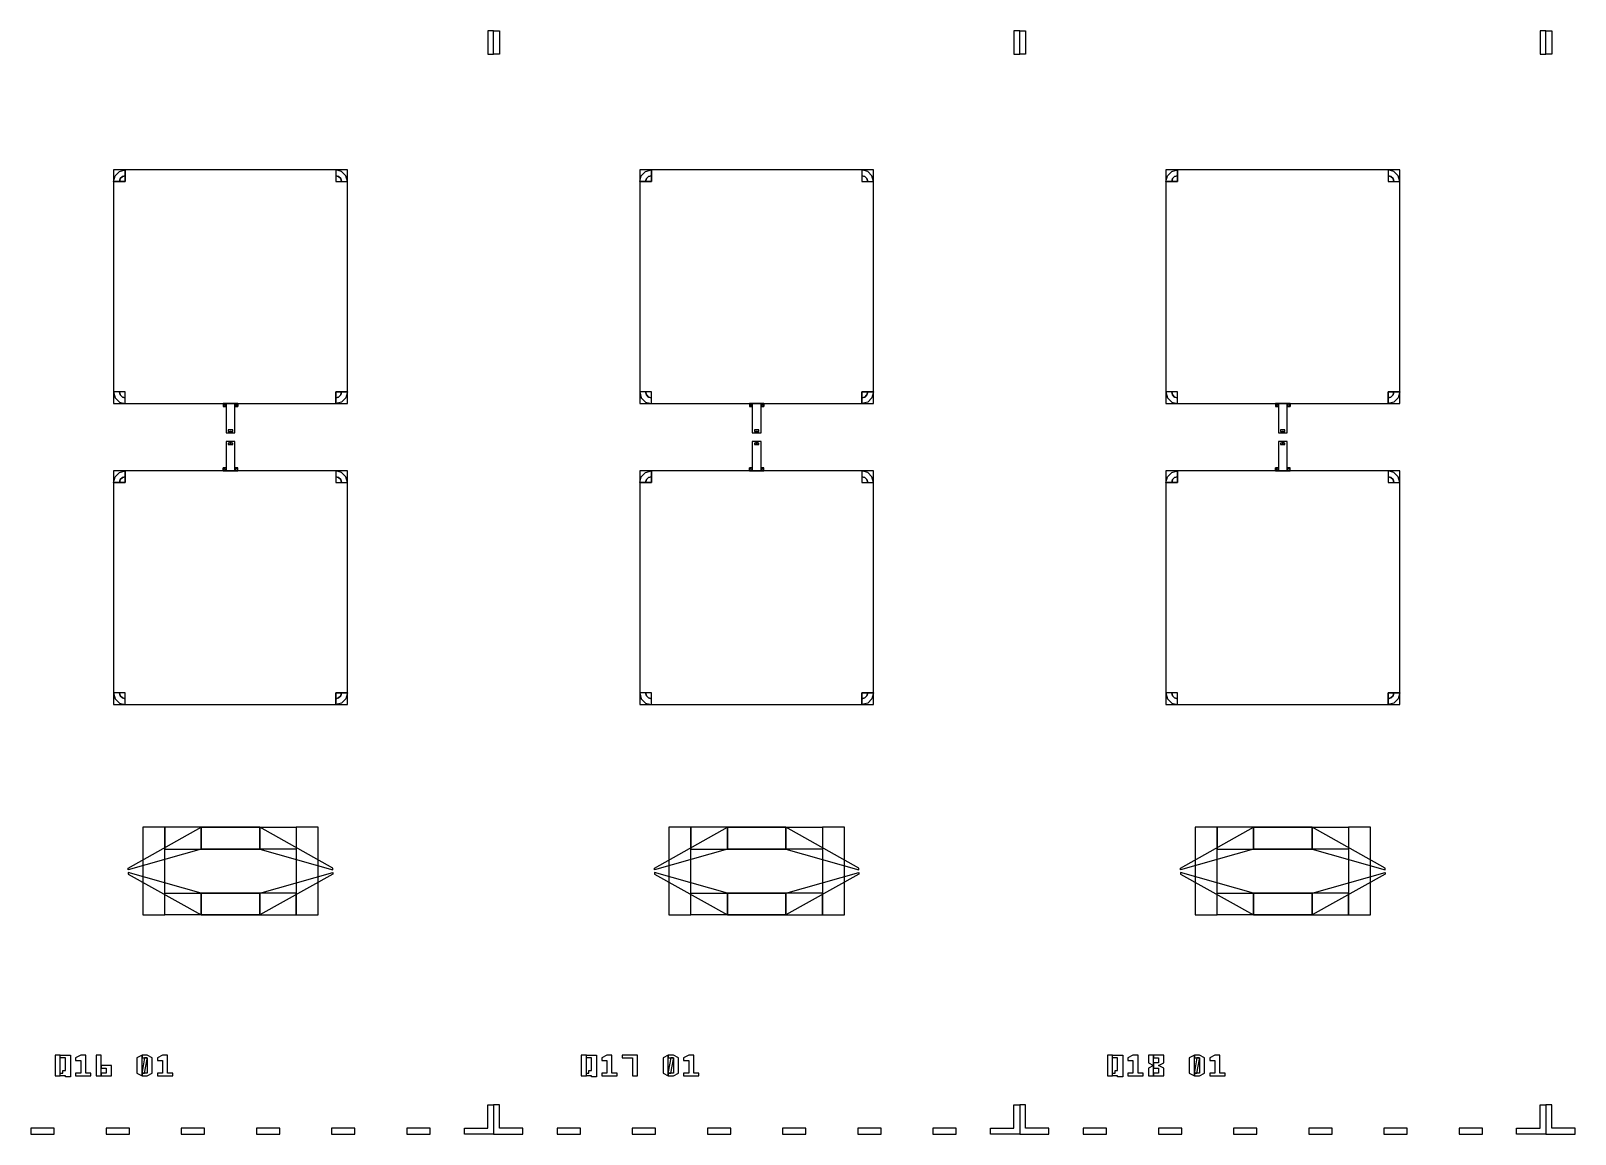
# Model space of a CAD drawing. Extents: x -50899 to 50899, y -48295 to 50898.
# Drawn here: x -683 to 4600, y -39225 to -35449 of the extents above; entities that cross this region are included whole.
import ezdxf

# ---------------------------------------------------------------- set-up
doc = ezdxf.new("R2010")
doc.units = 0

# ---------------------------------------------------------------- blocks, each defined once
blk = doc.blocks.new('Q15')
for points in [[(2500, 875), (2250, 805), (2250, 809.8), (2500, 950), (2500, 875)], [(2500, 875), (2250, 805), (2250, 809.8), (2500, 950), (2500, 875)], [(2825, 875), (2500, 875), (2500, 950), (2825, 950), (2825, 875)], [(2825, 875), (2500, 875), (2500, 950), (2825, 950), (2825, 875)], [(2900, 950), (2825, 950), (2825, 650), (2900, 650), (2900, 950)], [(2900, 950), (2825, 950), (2825, 650), (2900, 650), (2900, 950)], [(2500, 725), (2250, 795), (2250, 790.2), (2500, 650), (2500, 725)], [(2500, 725), (2250, 795), (2250, 790.2), (2500, 650), (2500, 725)], [(2825, 725), (2500, 725), (2500, 650), (2825, 650), (2825, 725)], [(2825, 725), (2500, 725), (2500, 650), (2825, 650), (2825, 725)]]:
    blk.add_lwpolyline(points)
blk = doc.blocks.new('Q16')
for points in [[(1700, 3595.7), (1700, 3675.7), (1680, 3675.7), (1680, 3595.7), (1700, 3595.7)], [(400, 3200), (400, 2400), (1200, 2400), (1200, 3200), (400, 3200)], [(400, 3200), (400, 3160), (440, 3160), (440, 3200), (400, 3200)], [(400, 3160), (405.4, 3180), (420, 3194.6), (440, 3200), (440, 3180), (430, 3177.3), (422.7, 3170), (420, 3160), (400, 3160)], [(420, 3160), (422.7, 3170), (430, 3177.3), (440, 3180), (440, 3160), (440, 3160), (440, 3160), (440, 3160), (420, 3160)], [(1160, 3200), (1160, 3160), (1200, 3160), (1200, 3200), (1160, 3200)], [(1200, 3160), (1194.6, 3180), (1180, 3194.6), (1160, 3200), (1160, 3180), (1170, 3177.3), (1177.3, 3170), (1180, 3160), (1200, 3160)], [(1180, 3160), (1177.3, 3170), (1170, 3177.3), (1160, 3180), (1160, 3160), (1160, 3160), (1160, 3160), (1160, 3160), (1180, 3160)], [(440, 2400), (440, 2440), (400, 2440), (400, 2400), (440, 2400)], [(400, 2440), (405.4, 2420), (420, 2405.4), (440, 2400), (440, 2420), (430, 2422.7), (422.7, 2430), (420, 2440), (400, 2440)], [(420, 2440), (422.7, 2430), (430, 2422.7), (440, 2420), (440, 2440), (440, 2440), (440, 2440), (440, 2440), (420, 2440)], [(1200, 2400), (1200, 2440), (1160, 2440), (1160, 2400), (1200, 2400)], [(1200, 2440), (1194.6, 2420), (1180, 2405.4), (1160, 2400), (1160, 2420), (1170, 2422.7), (1177.3, 2430), (1180, 2440), (1200, 2440)], [(1180, 2440), (1177.3, 2430), (1170, 2422.7), (1160, 2420), (1160, 2440), (1160, 2440), (1160, 2440), (1160, 2440), (1180, 2440)], [(775, 2400), (775, 2390), (785, 2390), (785, 2400), (775, 2400)], [(785, 2390), (783.7, 2395), (780, 2398.7), (775, 2400), (775, 2395), (777.5, 2394.3), (779.3, 2392.5), (780, 2390), (785, 2390)], [(780, 2390), (779.3, 2392.5), (777.5, 2394.3), (775, 2395), (775, 2390), (775, 2390), (775, 2390), (775, 2390), (780, 2390)], [(785, 2400), (785, 2300), (815, 2300), (815, 2400), (785, 2400)], [(815, 2400), (815, 2390), (825, 2390), (825, 2400), (815, 2400)], [(815, 2390), (816.3, 2395), (820, 2398.7), (825, 2400), (825, 2395), (822.5, 2394.3), (820.7, 2392.5), (820, 2390), (815, 2390)], [(820, 2390), (820.7, 2392.5), (822.5, 2394.3), (825, 2395), (825, 2390), (825, 2390), (825, 2390), (825, 2390), (820, 2390)], [(807.5, 2305), (807.5, 2310), (792.5, 2310), (792.5, 2305), (807.5, 2305)], [(802.5, 2300), (802.5, 2305), (797.5, 2305), (797.5, 2300), (802.5, 2300)], [(785, 2270), (785, 2170), (815, 2170), (815, 2270), (785, 2270)], [(792.5, 2265), (792.5, 2260), (807.5, 2260), (807.5, 2265), (792.5, 2265)], [(797.5, 2270), (797.5, 2265), (802.5, 2265), (802.5, 2270), (797.5, 2270)], [(400, 2170), (400, 1370), (1200, 1370), (1200, 2170), (400, 2170)], [(400, 2170), (400, 2130), (440, 2130), (440, 2170), (400, 2170)], [(400, 2130), (405.4, 2150), (420, 2164.6), (440, 2170), (440, 2150), (430, 2147.3), (422.7, 2140), (420, 2130), (400, 2130)], [(785, 2170), (785, 2180), (775, 2180), (775, 2170), (785, 2170)], [(785, 2180), (783.7, 2175), (780, 2171.3), (775, 2170), (775, 2175), (777.5, 2175.7), (779.3, 2177.5), (780, 2180), (785, 2180)], [(780, 2180), (779.3, 2177.5), (777.5, 2175.7), (775, 2175), (775, 2180), (775, 2180), (775, 2180), (775, 2180), (780, 2180)], [(825, 2170), (825, 2180), (815, 2180), (815, 2170), (825, 2170)], [(815, 2180), (816.3, 2175), (820, 2171.3), (825, 2170), (825, 2175), (822.5, 2175.7), (820.7, 2177.5), (820, 2180), (815, 2180)], [(820, 2180), (820.7, 2177.5), (822.5, 2175.7), (825, 2175), (825, 2180), (825, 2180), (825, 2180), (825, 2180), (820, 2180)], [(1160, 2170), (1160, 2130), (1200, 2130), (1200, 2170), (1160, 2170)], [(1200, 2130), (1194.6, 2150), (1180, 2164.6), (1160, 2170), (1160, 2150), (1170, 2147.3), (1177.3, 2140), (1180, 2130), (1200, 2130)], [(420, 2130), (422.7, 2140), (430, 2147.3), (440, 2150), (440, 2130), (440, 2130), (440, 2130), (440, 2130), (420, 2130)], [(1180, 2130), (1177.3, 2140), (1170, 2147.3), (1160, 2150), (1160, 2130), (1160, 2130), (1160, 2130), (1160, 2130), (1180, 2130)], [(440, 1370), (440, 1410), (400, 1410), (400, 1370), (440, 1370)], [(400, 1410), (405.4, 1390), (420, 1375.4), (440, 1370), (440, 1390), (430, 1392.7), (422.7, 1400), (420, 1410), (400, 1410)], [(420, 1410), (422.7, 1400), (430, 1392.7), (440, 1390), (440, 1410), (440, 1410), (440, 1410), (440, 1410), (420, 1410)], [(1200, 1370), (1200, 1410), (1160, 1410), (1160, 1370), (1200, 1370)], [(1200, 1410), (1194.6, 1390), (1180, 1375.4), (1160, 1370), (1160, 1390), (1170, 1392.7), (1177.3, 1400), (1180, 1410), (1200, 1410)], [(1180, 1410), (1177.3, 1400), (1170, 1392.7), (1160, 1390), (1160, 1410), (1160, 1410), (1160, 1410), (1160, 1410), (1180, 1410)], [(2500, 875), (2250, 805), (2250, 809.8), (2500, 950), (2500, 875)], [(2500, 875), (2250, 805), (2250, 809.8), (2500, 950), (2500, 875)], [(2825, 875), (2500, 875), (2500, 950), (2825, 950), (2825, 875)], [(2825, 875), (2500, 875), (2500, 950), (2825, 950), (2825, 875)], [(2900, 950), (2825, 950), (2825, 650), (2900, 650), (2900, 950)], [(2900, 950), (2825, 950), (2825, 650), (2900, 650), (2900, 950)], [(2500, 725), (2250, 795), (2250, 790.2), (2500, 650), (2500, 725)], [(2500, 725), (2250, 795), (2250, 790.2), (2500, 650), (2500, 725)], [(2825, 725), (2500, 725), (2500, 650), (2825, 650), (2825, 725)], [(2825, 725), (2500, 725), (2500, 650), (2825, 650), (2825, 725)], [(200, 100), (217.5, 100), (217.5, 170), (200, 170), (200, 100)], [(217.5, 108.8), (226.2, 108.8), (226.2, 117.5), (235, 117.5), (235, 161.2), (217.5, 161.2), (217.5, 170), (252.5, 170), (252.5, 95.6), (235, 95.6), (235, 100), (217.5, 100), (217.5, 108.8)], [(270, 100), (322.5, 100), (322.5, 108.8), (305, 108.8), (305, 170), (287.5, 170), (270, 161.2), (270, 152.5), (287.5, 152.5), (287.5, 108.8), (270, 108.8), (270, 100), (270, 100)], [(340, 100), (357.5, 100), (357.5, 170), (340, 170), (340, 100)], [(357.5, 100), (392.5, 100), (392.5, 135), (357.5, 135), (357.5, 126.2), (375, 126.2), (375, 108.8), (357.5, 108.8), (357.5, 100)], [(1700, -100), (1600, -100), (1600, -80), (1680, -80), (1680, 0), (1700, 0), (1700, -100)], [(117.1, -100), (197.1, -100), (197.1, -80), (117.1, -80), (117.1, -100)], [(374.3, -100), (454.3, -100), (454.3, -80), (374.3, -80), (374.3, -100)], [(631.4, -100), (711.4, -100), (711.4, -80), (631.4, -80), (631.4, -100)], [(888.6, -100), (968.6, -100), (968.6, -80), (888.6, -80), (888.6, -100)], [(1145.7, -100), (1225.7, -100), (1225.7, -80), (1145.7, -80), (1145.7, -100)], [(1402.9, -100), (1482.9, -100), (1482.9, -80), (1402.9, -80), (1402.9, -100)]]:
    blk.add_lwpolyline(points)
blk = doc.blocks.new('Q17')
for points in [[(-100, 3595.7), (-100, 3675.7), (-80, 3675.7), (-80, 3595.7), (-100, 3595.7)], [(1700, 3595.7), (1700, 3675.7), (1680, 3675.7), (1680, 3595.7), (1700, 3595.7)], [(400, 3200), (400, 2400), (1200, 2400), (1200, 3200), (400, 3200)], [(400, 3200), (400, 3160), (440, 3160), (440, 3200), (400, 3200)], [(400, 3160), (405.4, 3180), (420, 3194.6), (440, 3200), (440, 3180), (430, 3177.3), (422.7, 3170), (420, 3160), (400, 3160)], [(420, 3160), (422.7, 3170), (430, 3177.3), (440, 3180), (440, 3160), (440, 3160), (440, 3160), (440, 3160), (420, 3160)], [(1160, 3200), (1160, 3160), (1200, 3160), (1200, 3200), (1160, 3200)], [(1200, 3160), (1194.6, 3180), (1180, 3194.6), (1160, 3200), (1160, 3180), (1170, 3177.3), (1177.3, 3170), (1180, 3160), (1200, 3160)], [(1180, 3160), (1177.3, 3170), (1170, 3177.3), (1160, 3180), (1160, 3160), (1160, 3160), (1160, 3160), (1160, 3160), (1180, 3160)], [(440, 2400), (440, 2440), (400, 2440), (400, 2400), (440, 2400)], [(400, 2440), (405.4, 2420), (420, 2405.4), (440, 2400), (440, 2420), (430, 2422.7), (422.7, 2430), (420, 2440), (400, 2440)], [(420, 2440), (422.7, 2430), (430, 2422.7), (440, 2420), (440, 2440), (440, 2440), (440, 2440), (440, 2440), (420, 2440)], [(1200, 2400), (1200, 2440), (1160, 2440), (1160, 2400), (1200, 2400)], [(1200, 2440), (1194.6, 2420), (1180, 2405.4), (1160, 2400), (1160, 2420), (1170, 2422.7), (1177.3, 2430), (1180, 2440), (1200, 2440)], [(1180, 2440), (1177.3, 2430), (1170, 2422.7), (1160, 2420), (1160, 2440), (1160, 2440), (1160, 2440), (1160, 2440), (1180, 2440)], [(775, 2400), (775, 2390), (785, 2390), (785, 2400), (775, 2400)], [(785, 2390), (783.7, 2395), (780, 2398.7), (775, 2400), (775, 2395), (777.5, 2394.3), (779.3, 2392.5), (780, 2390), (785, 2390)], [(780, 2390), (779.3, 2392.5), (777.5, 2394.3), (775, 2395), (775, 2390), (775, 2390), (775, 2390), (775, 2390), (780, 2390)], [(785, 2400), (785, 2300), (815, 2300), (815, 2400), (785, 2400)], [(815, 2400), (815, 2390), (825, 2390), (825, 2400), (815, 2400)], [(815, 2390), (816.3, 2395), (820, 2398.7), (825, 2400), (825, 2395), (822.5, 2394.3), (820.7, 2392.5), (820, 2390), (815, 2390)], [(820, 2390), (820.7, 2392.5), (822.5, 2394.3), (825, 2395), (825, 2390), (825, 2390), (825, 2390), (825, 2390), (820, 2390)], [(807.5, 2305), (807.5, 2310), (792.5, 2310), (792.5, 2305), (807.5, 2305)], [(802.5, 2300), (802.5, 2305), (797.5, 2305), (797.5, 2300), (802.5, 2300)], [(785, 2270), (785, 2170), (815, 2170), (815, 2270), (785, 2270)], [(792.5, 2265), (792.5, 2260), (807.5, 2260), (807.5, 2265), (792.5, 2265)], [(797.5, 2270), (797.5, 2265), (802.5, 2265), (802.5, 2270), (797.5, 2270)], [(400, 2170), (400, 1370), (1200, 1370), (1200, 2170), (400, 2170)], [(400, 2170), (400, 2130), (440, 2130), (440, 2170), (400, 2170)], [(400, 2130), (405.4, 2150), (420, 2164.6), (440, 2170), (440, 2150), (430, 2147.3), (422.7, 2140), (420, 2130), (400, 2130)], [(785, 2170), (785, 2180), (775, 2180), (775, 2170), (785, 2170)], [(785, 2180), (783.7, 2175), (780, 2171.3), (775, 2170), (775, 2175), (777.5, 2175.7), (779.3, 2177.5), (780, 2180), (785, 2180)], [(780, 2180), (779.3, 2177.5), (777.5, 2175.7), (775, 2175), (775, 2180), (775, 2180), (775, 2180), (775, 2180), (780, 2180)], [(825, 2170), (825, 2180), (815, 2180), (815, 2170), (825, 2170)], [(815, 2180), (816.3, 2175), (820, 2171.3), (825, 2170), (825, 2175), (822.5, 2175.7), (820.7, 2177.5), (820, 2180), (815, 2180)], [(820, 2180), (820.7, 2177.5), (822.5, 2175.7), (825, 2175), (825, 2180), (825, 2180), (825, 2180), (825, 2180), (820, 2180)], [(1160, 2170), (1160, 2130), (1200, 2130), (1200, 2170), (1160, 2170)], [(1200, 2130), (1194.6, 2150), (1180, 2164.6), (1160, 2170), (1160, 2150), (1170, 2147.3), (1177.3, 2140), (1180, 2130), (1200, 2130)], [(420, 2130), (422.7, 2140), (430, 2147.3), (440, 2150), (440, 2130), (440, 2130), (440, 2130), (440, 2130), (420, 2130)], [(1180, 2130), (1177.3, 2140), (1170, 2147.3), (1160, 2150), (1160, 2130), (1160, 2130), (1160, 2130), (1160, 2130), (1180, 2130)], [(440, 1370), (440, 1410), (400, 1410), (400, 1370), (440, 1370)], [(400, 1410), (405.4, 1390), (420, 1375.4), (440, 1370), (440, 1390), (430, 1392.7), (422.7, 1400), (420, 1410), (400, 1410)], [(420, 1410), (422.7, 1400), (430, 1392.7), (440, 1390), (440, 1410), (440, 1410), (440, 1410), (440, 1410), (420, 1410)], [(1200, 1370), (1200, 1410), (1160, 1410), (1160, 1370), (1200, 1370)], [(1200, 1410), (1194.6, 1390), (1180, 1375.4), (1160, 1370), (1160, 1390), (1170, 1392.7), (1177.3, 1400), (1180, 1410), (1200, 1410)], [(1180, 1410), (1177.3, 1400), (1170, 1392.7), (1160, 1390), (1160, 1410), (1160, 1410), (1160, 1410), (1160, 1410), (1180, 1410)], [(-1300, 650), (-1225, 650), (-1225, 950), (-1300, 950), (-1300, 650)], [(-1300, 650), (-1225, 650), (-1225, 950), (-1300, 950), (-1300, 650)], [(-1225, 875), (-900, 875), (-900, 950), (-1225, 950), (-1225, 875)], [(-1225, 875), (-900, 875), (-900, 950), (-1225, 950), (-1225, 875)], [(-900, 875), (-650, 805), (-650, 809.8), (-900, 950), (-900, 875)], [(-900, 875), (-650, 805), (-650, 809.8), (-900, 950), (-900, 875)], [(2500, 875), (2250, 805), (2250, 809.8), (2500, 950), (2500, 875)], [(2500, 875), (2250, 805), (2250, 809.8), (2500, 950), (2500, 875)], [(2825, 875), (2500, 875), (2500, 950), (2825, 950), (2825, 875)], [(2825, 875), (2500, 875), (2500, 950), (2825, 950), (2825, 875)], [(2900, 950), (2825, 950), (2825, 650), (2900, 650), (2900, 950)], [(2900, 950), (2825, 950), (2825, 650), (2900, 650), (2900, 950)], [(-900, 725), (-650, 795), (-650, 790.2), (-900, 650), (-900, 725)], [(-900, 725), (-650, 795), (-650, 790.2), (-900, 650), (-900, 725)], [(2500, 725), (2250, 795), (2250, 790.2), (2500, 650), (2500, 725)], [(2500, 725), (2250, 795), (2250, 790.2), (2500, 650), (2500, 725)], [(-1225, 725), (-900, 725), (-900, 650), (-1225, 650), (-1225, 725)], [(-1225, 725), (-900, 725), (-900, 650), (-1225, 650), (-1225, 725)], [(2825, 725), (2500, 725), (2500, 650), (2825, 650), (2825, 725)], [(2825, 725), (2500, 725), (2500, 650), (2825, 650), (2825, 725)], [(200, 100), (217.5, 100), (217.5, 170), (200, 170), (200, 100)], [(217.5, 108.8), (226.2, 108.8), (226.2, 117.5), (235, 117.5), (235, 161.2), (217.5, 161.2), (217.5, 170), (252.5, 170), (252.5, 95.6), (235, 95.6), (235, 100), (217.5, 100), (217.5, 108.8)], [(270, 100), (322.5, 100), (322.5, 108.8), (305, 108.8), (305, 170), (287.5, 170), (270, 161.2), (270, 152.5), (287.5, 152.5), (287.5, 108.8), (270, 108.8), (270, 100), (270, 100)], [(375, 100), (392.5, 100), (392.5, 170), (340, 170), (340, 161.2), (375, 161.2), (375, 100), (375, 100)], [(-100, -100), (0, -100), (0, -80), (-80, -80), (-80, 0), (-100, 0), (-100, -100)], [(1700, -100), (1600, -100), (1600, -80), (1680, -80), (1680, 0), (1700, 0), (1700, -100)], [(117.1, -100), (197.1, -100), (197.1, -80), (117.1, -80), (117.1, -100)], [(374.3, -100), (454.3, -100), (454.3, -80), (374.3, -80), (374.3, -100)], [(631.4, -100), (711.4, -100), (711.4, -80), (631.4, -80), (631.4, -100)], [(888.6, -100), (968.6, -100), (968.6, -80), (888.6, -80), (888.6, -100)], [(1145.7, -100), (1225.7, -100), (1225.7, -80), (1145.7, -80), (1145.7, -100)], [(1402.9, -100), (1482.9, -100), (1482.9, -80), (1402.9, -80), (1402.9, -100)]]:
    blk.add_lwpolyline(points)
blk = doc.blocks.new('Q18')
for points in [[(-100, 3595.7), (-100, 3675.7), (-80, 3675.7), (-80, 3595.7), (-100, 3595.7)], [(1700, 3595.7), (1700, 3675.7), (1680, 3675.7), (1680, 3595.7), (1700, 3595.7)], [(400, 3200), (400, 2400), (1200, 2400), (1200, 3200), (400, 3200)], [(400, 3200), (400, 3160), (440, 3160), (440, 3200), (400, 3200)], [(400, 3160), (405.4, 3180), (420, 3194.6), (440, 3200), (440, 3180), (430, 3177.3), (422.7, 3170), (420, 3160), (400, 3160)], [(420, 3160), (422.7, 3170), (430, 3177.3), (440, 3180), (440, 3160), (440, 3160), (440, 3160), (440, 3160), (420, 3160)], [(1160, 3200), (1160, 3160), (1200, 3160), (1200, 3200), (1160, 3200)], [(1200, 3160), (1194.6, 3180), (1180, 3194.6), (1160, 3200), (1160, 3180), (1170, 3177.3), (1177.3, 3170), (1180, 3160), (1200, 3160)], [(1180, 3160), (1177.3, 3170), (1170, 3177.3), (1160, 3180), (1160, 3160), (1160, 3160), (1160, 3160), (1160, 3160), (1180, 3160)], [(440, 2400), (440, 2440), (400, 2440), (400, 2400), (440, 2400)], [(400, 2440), (405.4, 2420), (420, 2405.4), (440, 2400), (440, 2420), (430, 2422.7), (422.7, 2430), (420, 2440), (400, 2440)], [(420, 2440), (422.7, 2430), (430, 2422.7), (440, 2420), (440, 2440), (440, 2440), (440, 2440), (440, 2440), (420, 2440)], [(1200, 2400), (1200, 2440), (1160, 2440), (1160, 2400), (1200, 2400)], [(1200, 2440), (1194.6, 2420), (1180, 2405.4), (1160, 2400), (1160, 2420), (1170, 2422.7), (1177.3, 2430), (1180, 2440), (1200, 2440)], [(1180, 2440), (1177.3, 2430), (1170, 2422.7), (1160, 2420), (1160, 2440), (1160, 2440), (1160, 2440), (1160, 2440), (1180, 2440)], [(775, 2400), (775, 2390), (785, 2390), (785, 2400), (775, 2400)], [(785, 2390), (783.7, 2395), (780, 2398.7), (775, 2400), (775, 2395), (777.5, 2394.3), (779.3, 2392.5), (780, 2390), (785, 2390)], [(780, 2390), (779.3, 2392.5), (777.5, 2394.3), (775, 2395), (775, 2390), (775, 2390), (775, 2390), (775, 2390), (780, 2390)], [(785, 2400), (785, 2300), (815, 2300), (815, 2400), (785, 2400)], [(815, 2400), (815, 2390), (825, 2390), (825, 2400), (815, 2400)], [(815, 2390), (816.3, 2395), (820, 2398.7), (825, 2400), (825, 2395), (822.5, 2394.3), (820.7, 2392.5), (820, 2390), (815, 2390)], [(820, 2390), (820.7, 2392.5), (822.5, 2394.3), (825, 2395), (825, 2390), (825, 2390), (825, 2390), (825, 2390), (820, 2390)], [(807.5, 2305), (807.5, 2310), (792.5, 2310), (792.5, 2305), (807.5, 2305)], [(802.5, 2300), (802.5, 2305), (797.5, 2305), (797.5, 2300), (802.5, 2300)], [(785, 2270), (785, 2170), (815, 2170), (815, 2270), (785, 2270)], [(792.5, 2265), (792.5, 2260), (807.5, 2260), (807.5, 2265), (792.5, 2265)], [(797.5, 2270), (797.5, 2265), (802.5, 2265), (802.5, 2270), (797.5, 2270)], [(400, 2170), (400, 1370), (1200, 1370), (1200, 2170), (400, 2170)], [(400, 2170), (400, 2130), (440, 2130), (440, 2170), (400, 2170)], [(400, 2130), (405.4, 2150), (420, 2164.6), (440, 2170), (440, 2150), (430, 2147.3), (422.7, 2140), (420, 2130), (400, 2130)], [(785, 2170), (785, 2180), (775, 2180), (775, 2170), (785, 2170)], [(785, 2180), (783.7, 2175), (780, 2171.3), (775, 2170), (775, 2175), (777.5, 2175.7), (779.3, 2177.5), (780, 2180), (785, 2180)], [(780, 2180), (779.3, 2177.5), (777.5, 2175.7), (775, 2175), (775, 2180), (775, 2180), (775, 2180), (775, 2180), (780, 2180)], [(825, 2170), (825, 2180), (815, 2180), (815, 2170), (825, 2170)], [(815, 2180), (816.3, 2175), (820, 2171.3), (825, 2170), (825, 2175), (822.5, 2175.7), (820.7, 2177.5), (820, 2180), (815, 2180)], [(820, 2180), (820.7, 2177.5), (822.5, 2175.7), (825, 2175), (825, 2180), (825, 2180), (825, 2180), (825, 2180), (820, 2180)], [(1160, 2170), (1160, 2130), (1200, 2130), (1200, 2170), (1160, 2170)], [(1200, 2130), (1194.6, 2150), (1180, 2164.6), (1160, 2170), (1160, 2150), (1170, 2147.3), (1177.3, 2140), (1180, 2130), (1200, 2130)], [(420, 2130), (422.7, 2140), (430, 2147.3), (440, 2150), (440, 2130), (440, 2130), (440, 2130), (440, 2130), (420, 2130)], [(1180, 2130), (1177.3, 2140), (1170, 2147.3), (1160, 2150), (1160, 2130), (1160, 2130), (1160, 2130), (1160, 2130), (1180, 2130)], [(440, 1370), (440, 1410), (400, 1410), (400, 1370), (440, 1370)], [(400, 1410), (405.4, 1390), (420, 1375.4), (440, 1370), (440, 1390), (430, 1392.7), (422.7, 1400), (420, 1410), (400, 1410)], [(420, 1410), (422.7, 1400), (430, 1392.7), (440, 1390), (440, 1410), (440, 1410), (440, 1410), (440, 1410), (420, 1410)], [(1200, 1370), (1200, 1410), (1160, 1410), (1160, 1370), (1200, 1370)], [(1200, 1410), (1194.6, 1390), (1180, 1375.4), (1160, 1370), (1160, 1390), (1170, 1392.7), (1177.3, 1400), (1180, 1410), (1200, 1410)], [(1180, 1410), (1177.3, 1400), (1170, 1392.7), (1160, 1390), (1160, 1410), (1160, 1410), (1160, 1410), (1160, 1410), (1180, 1410)], [(-1300, 650), (-1225, 650), (-1225, 950), (-1300, 950), (-1300, 650)], [(-1300, 650), (-1225, 650), (-1225, 950), (-1300, 950), (-1300, 650)], [(-1225, 875), (-900, 875), (-900, 950), (-1225, 950), (-1225, 875)], [(-1225, 875), (-900, 875), (-900, 950), (-1225, 950), (-1225, 875)], [(-900, 875), (-650, 805), (-650, 809.8), (-900, 950), (-900, 875)], [(-900, 875), (-650, 805), (-650, 809.8), (-900, 950), (-900, 875)], [(-900, 725), (-650, 795), (-650, 790.2), (-900, 650), (-900, 725)], [(-900, 725), (-650, 795), (-650, 790.2), (-900, 650), (-900, 725)], [(-1225, 725), (-900, 725), (-900, 650), (-1225, 650), (-1225, 725)], [(-1225, 725), (-900, 725), (-900, 650), (-1225, 650), (-1225, 725)], [(200, 100), (217.5, 100), (217.5, 170), (200, 170), (200, 100)], [(217.5, 108.8), (226.2, 108.8), (226.2, 117.5), (235, 117.5), (235, 161.2), (217.5, 161.2), (217.5, 170), (252.5, 170), (252.5, 95.6), (235, 95.6), (235, 100), (217.5, 100), (217.5, 108.8)], [(270, 100), (322.5, 100), (322.5, 108.8), (305, 108.8), (305, 170), (287.5, 170), (270, 161.2), (270, 152.5), (287.5, 152.5), (287.5, 108.8), (270, 108.8), (270, 100), (270, 100)], [(340, 100), (357.5, 100), (357.5, 170), (340, 170), (340, 143.8), (357.5, 135), (340, 126.2), (340, 100)], [(357.5, 100), (392.5, 100), (392.5, 126.2), (375, 135), (392.5, 143.8), (392.5, 170), (357.5, 170), (357.5, 161.2), (375, 161.2), (375, 143.8), (357.5, 143.8), (357.5, 126.2), (375, 126.2), (375, 108.8), (357.5, 108.8), (357.5, 100)], [(-100, -100), (0, -100), (0, -80), (-80, -80), (-80, 0), (-100, 0), (-100, -100)], [(1700, -100), (1600, -100), (1600, -80), (1680, -80), (1680, 0), (1700, 0), (1700, -100)], [(117.1, -100), (197.1, -100), (197.1, -80), (117.1, -80), (117.1, -100)], [(374.3, -100), (454.3, -100), (454.3, -80), (374.3, -80), (374.3, -100)], [(631.4, -100), (711.4, -100), (711.4, -80), (631.4, -80), (631.4, -100)], [(888.6, -100), (968.6, -100), (968.6, -80), (888.6, -80), (888.6, -100)], [(1145.7, -100), (1225.7, -100), (1225.7, -80), (1145.7, -80), (1145.7, -100)], [(1402.9, -100), (1482.9, -100), (1482.9, -80), (1402.9, -80), (1402.9, -100)]]:
    blk.add_lwpolyline(points)
blk = doc.blocks.new('Q19')
for points in [[(-100, 3595.7), (-100, 3675.7), (-80, 3675.7), (-80, 3595.7), (-100, 3595.7)], [(-1300, 650), (-1225, 650), (-1225, 950), (-1300, 950), (-1300, 650)], [(-1300, 650), (-1225, 650), (-1225, 950), (-1300, 950), (-1300, 650)], [(-1225, 875), (-900, 875), (-900, 950), (-1225, 950), (-1225, 875)], [(-1225, 875), (-900, 875), (-900, 950), (-1225, 950), (-1225, 875)], [(-900, 875), (-650, 805), (-650, 809.8), (-900, 950), (-900, 875)], [(-900, 875), (-650, 805), (-650, 809.8), (-900, 950), (-900, 875)], [(-900, 725), (-650, 795), (-650, 790.2), (-900, 650), (-900, 725)], [(-900, 725), (-650, 795), (-650, 790.2), (-900, 650), (-900, 725)], [(-1225, 725), (-900, 725), (-900, 650), (-1225, 650), (-1225, 725)], [(-1225, 725), (-900, 725), (-900, 650), (-1225, 650), (-1225, 725)], [(-100, -100), (0, -100), (0, -80), (-80, -80), (-80, 0), (-100, 0), (-100, -100)]]:
    blk.add_lwpolyline(points)

msp = doc.modelspace()

# ---------------------------------------------------------------- linework, layer by layer
for points in [[(-600, -39025), (-582.5, -39025), (-582.5, -38955), (-600, -38955), (-600, -39025)], [(-582.5, -39016.2), (-573.8, -39016.2), (-573.8, -39007.5), (-565, -39007.5), (-565, -38963.8), (-582.5, -38963.8), (-582.5, -38955), (-547.5, -38955), (-547.5, -39029.4), (-565, -39029.4), (-565, -39025), (-582.5, -39025), (-582.5, -39016.2)], [(-530, -39025), (-477.5, -39025), (-477.5, -39016.2), (-495, -39016.2), (-495, -38955), (-512.5, -38955), (-530, -38963.8), (-530, -38972.5), (-512.5, -38972.5), (-512.5, -39016.2), (-530, -39016.2), (-530, -39025), (-530, -39025)], [(-460, -39025), (-442.5, -39025), (-442.5, -38955), (-460, -38955), (-460, -39025)], [(-320, -39016.2), (-302.5, -39025), (-302.5, -38955), (-320, -38963.8), (-320, -39016.2)], [(-302.5, -39025), (-285, -39025), (-267.5, -39016.2), (-267.5, -38963.8), (-285, -38955), (-302.5, -38955), (-302.5, -38963.8), (-285, -38963.8), (-285, -39016.2), (-302.5, -39016.2), (-302.5, -39025)], [(-302.5, -39016.2), (-293.8, -39016.2), (-285, -38968.1), (-285, -38963.8), (-293.8, -38963.8), (-302.5, -39011.9), (-302.5, -39016.2)], [(-250, -39025), (-197.5, -39025), (-197.5, -39016.2), (-215, -39016.2), (-215, -38955), (-232.5, -38955), (-250, -38963.8), (-250, -38972.5), (-232.5, -38972.5), (-232.5, -39016.2), (-250, -39016.2), (-250, -39025), (-250, -39025)], [(1200, -39025), (1217.5, -39025), (1217.5, -38955), (1200, -38955), (1200, -39025)], [(1217.5, -39016.2), (1226.2, -39016.2), (1226.2, -39007.5), (1235, -39007.5), (1235, -38963.8), (1217.5, -38963.8), (1217.5, -38955), (1252.5, -38955), (1252.5, -39029.4), (1235, -39029.4), (1235, -39025), (1217.5, -39025), (1217.5, -39016.2)], [(1270, -39025), (1322.5, -39025), (1322.5, -39016.2), (1305, -39016.2), (1305, -38955), (1287.5, -38955), (1270, -38963.8), (1270, -38972.5), (1287.5, -38972.5), (1287.5, -39016.2), (1270, -39016.2), (1270, -39025), (1270, -39025)], [(1375, -39025), (1392.5, -39025), (1392.5, -38955), (1340, -38955), (1340, -38963.8), (1375, -38963.8), (1375, -39025), (1375, -39025)], [(1480, -39016.2), (1497.5, -39025), (1497.5, -38955), (1480, -38963.8), (1480, -39016.2)], [(1497.5, -39025), (1515, -39025), (1532.5, -39016.2), (1532.5, -38963.8), (1515, -38955), (1497.5, -38955), (1497.5, -38963.8), (1515, -38963.8), (1515, -39016.2), (1497.5, -39016.2), (1497.5, -39025)], [(1497.5, -39016.2), (1506.2, -39016.2), (1515, -38968.1), (1515, -38963.8), (1506.2, -38963.8), (1497.5, -39011.9), (1497.5, -39016.2)], [(1550, -39025), (1602.5, -39025), (1602.5, -39016.2), (1585, -39016.2), (1585, -38955), (1567.5, -38955), (1550, -38963.8), (1550, -38972.5), (1567.5, -38972.5), (1567.5, -39016.2), (1550, -39016.2), (1550, -39025), (1550, -39025)], [(3000, -39025), (3017.5, -39025), (3017.5, -38955), (3000, -38955), (3000, -39025)], [(3017.5, -39016.2), (3026.2, -39016.2), (3026.2, -39007.5), (3035, -39007.5), (3035, -38963.8), (3017.5, -38963.8), (3017.5, -38955), (3052.5, -38955), (3052.5, -39029.4), (3035, -39029.4), (3035, -39025), (3017.5, -39025), (3017.5, -39016.2)], [(3070, -39025), (3122.5, -39025), (3122.5, -39016.2), (3105, -39016.2), (3105, -38955), (3087.5, -38955), (3070, -38963.8), (3070, -38972.5), (3087.5, -38972.5), (3087.5, -39016.2), (3070, -39016.2), (3070, -39025), (3070, -39025)], [(3140, -39025), (3157.5, -39025), (3157.5, -38955), (3140, -38955), (3140, -38981.2), (3157.5, -38990), (3140, -38998.8), (3140, -39025)], [(3157.5, -39025), (3192.5, -39025), (3192.5, -38998.8), (3175, -38990), (3192.5, -38981.2), (3192.5, -38955), (3157.5, -38955), (3157.5, -38963.8), (3175, -38963.8), (3175, -38981.2), (3157.5, -38981.2), (3157.5, -38998.8), (3175, -38998.8), (3175, -39016.2), (3157.5, -39016.2), (3157.5, -39025)], [(3280, -39016.2), (3297.5, -39025), (3297.5, -38955), (3280, -38963.8), (3280, -39016.2)], [(3297.5, -39025), (3315, -39025), (3332.5, -39016.2), (3332.5, -38963.8), (3315, -38955), (3297.5, -38955), (3297.5, -38963.8), (3315, -38963.8), (3315, -39016.2), (3297.5, -39016.2), (3297.5, -39025)], [(3297.5, -39016.2), (3306.2, -39016.2), (3315, -38968.1), (3315, -38963.8), (3306.2, -38963.8), (3297.5, -39011.9), (3297.5, -39016.2)], [(3350, -39025), (3402.5, -39025), (3402.5, -39016.2), (3385, -39016.2), (3385, -38955), (3367.5, -38955), (3350, -38963.8), (3350, -38972.5), (3367.5, -38972.5), (3367.5, -39016.2), (3350, -39016.2), (3350, -39025), (3350, -39025)], [(-442.5, -39025), (-407.5, -39025), (-407.5, -38990), (-442.5, -38990), (-442.5, -38998.8), (-425, -38998.8), (-425, -39016.2), (-442.5, -39016.2), (-442.5, -39025)]]:
    msp.add_lwpolyline(points)

# ---------------------------------------------------------------- block references
for name, p in [('Q15', (-2600, -39125)), ('Q16', (-800, -39125)), ('Q17', (1000, -39125)), ('Q18', (2800, -39125)), ('Q19', (4600, -39125))]:
    msp.add_blockref(name, p)

doc.saveas('drawing.dxf')
